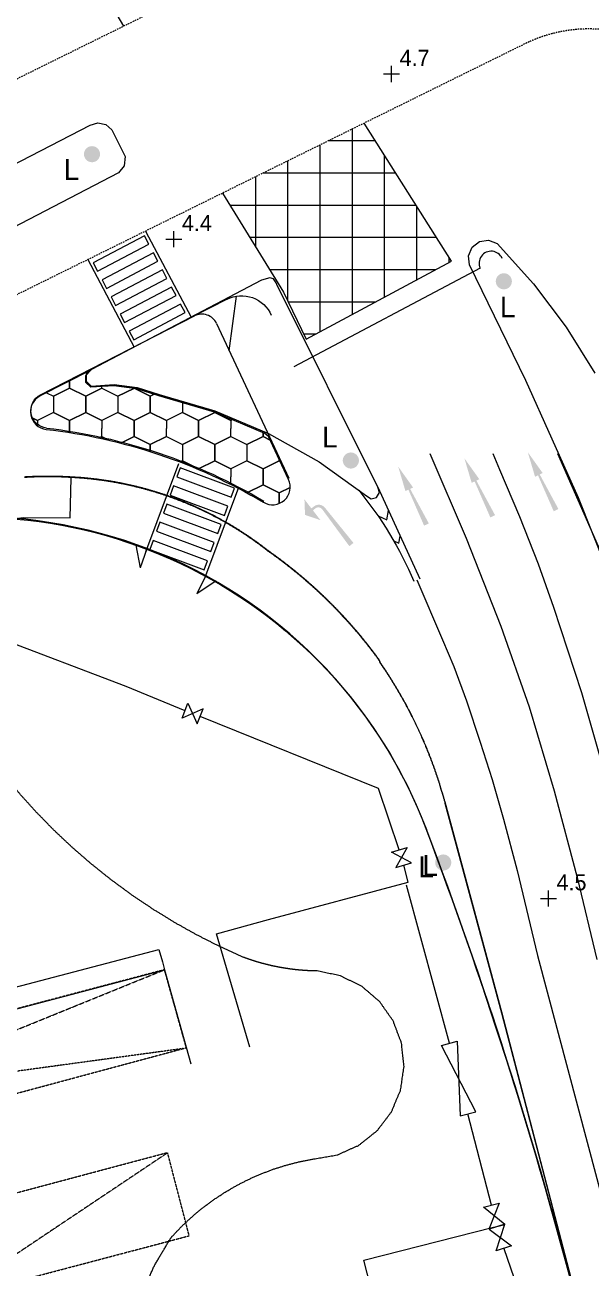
# Model space of a CAD drawing. Header units: millimetres. Extents: x 833924389 to 835767163, y 817400000 to 818811854.
# Drawn here: x 835279067 to 835314195, y 818357724 to 818434859 of the extents above; entities that cross this region are included whole.
import ezdxf
from ezdxf.enums import TextEntityAlignment as Align

# ---------------------------------------------------------------- set-up
doc = ezdxf.new("R2010")
doc.units = ezdxf.units.MM
doc.header["$LTSCALE"] = 10
doc.header["$MEASUREMENT"] = 0
doc.linetypes.add('11nw24d$1$DGN Style 3', pattern=[2.349844, 1.67846, -0.671384])
doc.linetypes.add('DGN Style 2', pattern=[15.39188, 9.235128, -6.156752])
doc.layers.add('01_Base_Plan', color=5, linetype='Continuous', lineweight=5)
doc.styles.add('11nw24d$0$Style-WORKING', font='WORKING.shx')
doc.styles.add('11nw24d$1$Style-ENGINEERING', font='ENGINEERING.shx')
doc.styles.add('Style-WORKING', font='WORKING.shx', dxfattribs={"width": 0.8})

# ---------------------------------------------------------------- blocks, each defined once
blk = doc.blocks.new('11nw24d$0$SPOTHT')
at = {"layer": '01_Base_Plan', "linetype": 'Continuous', "lineweight": 13}
for p, q in [((-0.5, 0), (0.5, 0)), ((0, -0.5), (0, 0.5))]:
    blk.add_line(p, q, dxfattribs=at)
blk = doc.blocks.new('11nw24d$0$UTILP')
at = {"layer": '01_Base_Plan', "linetype": 'Continuous', "lineweight": 13}
h = blk.add_hatch(color=256, dxfattribs=at)
edge = h.paths.add_edge_path()
edge.add_arc((0, 0), 0.5, 0, 360)

msp = doc.modelspace()

# ---------------------------------------------------------------- hatches: boundary and pattern name
at = {"layer": '01_Base_Plan', "linetype": 'Continuous'}
h = msp.add_hatch(dxfattribs=at)
h.set_pattern_fill('HONEY', color=256, scale=1000, style=0)
h.set_pattern_definition([(270, (835288841, 818408814.4), (-4000, 3000), [1000, -2000]), (333.435, (835288840.9, 818407814.4), (-4000, 3000), [1118.03, -12298.37]), (26.565, (835289840.9, 818407314.4), (4000, 3000), [1118.03, -12298.37]), (90, (835290841, 818407814.4), (4000, 3000), [1000, -2000]), (153.435, (835290840.9, 818408814.4), (-8000, 3000), [1118.03, -12298.37]), (206.565, (835289840.9, 818409314.4), (4000, 3000), [1118.03, -12298.37]), (270, (835290841, 818408814.4), (-4000, 3000), [1000, -2000]), (333.435, (835290840.9, 818407814.4), (-4000, 3000), [1118.03, -12298.37]), (270, (835289841, 818407314.4), (-4000, 3000), [500, -2500]), (270, (835289841, 818409814.4), (-4000, 3000), [500, -2500]), (333.435, (835289840.9, 818409314.4), (-4000, 3000), [1118.03, -12298.37]), (26.565, (835290840.9, 818408814.4), (4000, 3000), [1118.03, -12298.37]), (206.565, (835291840.9, 818409314.4), (4000, 3000), [1118.03, -12298.37]), (90, (835289841, 818406814.4), (4000, 3000), [500, -2500]), (153.435, (835289840.9, 818407314.4), (-8000, 3000), [1118.03, -12298.37]), (206.565, (835288840.9, 818407814.4), (4000, 3000), [1118.03, -12298.37]), (333.435, (835287840.9, 818409314.4), (-4000, 3000), [1118.03, -12298.4]), (26.565, (835288840.9, 818408814.4), (4000, 3000), [1118.03, -12298.37]), (90, (835289841, 818409314.4), (4000, 3000), [500, -2500]), (153.435, (835291840.9, 818407314.4), (-8000, 3000), [1118.03, -12298.37]), (206.565, (835290840.9, 818407814.4), (4000, 3000), [1118.03, -12298.37]), (270, (835291841, 818407314.4), (-4000, 3000), [500, -2500]), (90, (835291841, 818409314.4), (4000, 3000), [500, -2500])])
edge = h.paths.add_edge_path()
edge.add_arc((835280517, 818410857), 1100, 117.10387, 263.46484)
edge.add_line((835280391, 818409764), (835280391, 818409764))
edge.add_arc((835276510, 818375885), 34101, 59.40123, 83.46484, ccw=False)
edge.add_line((835293869, 818405237), (835293869, 818405237))
edge.add_arc((835294428, 818406184), 1100, 239.40123, 385.07959)
edge.add_line((835295425, 818406650), (835294178, 818409315))
edge.add_line((835294178, 818409315), (835293963, 818409504))
edge.add_line((835293963, 818409504), (835290830, 818410826))
edge.add_line((835290830, 818410826), (835287373, 818411853))
edge.add_line((835287373, 818411853), (835286010, 818412284))
edge.add_line((835286010, 818412284), (835284590, 818412459))
edge.add_line((835284590, 818412459), (835283163, 818412373))
edge.add_line((835283163, 818412373), (835282845, 818412675))
edge.add_line((835282845, 818412675), (835282853, 818413114))
edge.add_line((835282853, 818413114), (835283153, 818413442))
edge.add_line((835283153, 818413442), (835280015, 818411836))
at = {"layer": '01_Base_Plan'}
for points in [[(835299520, 818408274), (835299060, 818408274), (835299060, 818408274, 4.105745), (835299520, 818408274)], [(835311189, 818407054), (835311007, 818406966), (835312166, 818404823), (835311874, 818404681), (835310898, 818406913), (835310717, 818406824), (835310266, 818408347)], [(835303149, 818406160), (835302967, 818406072), (835304126, 818403930), (835303834, 818403787), (835302859, 818406019), (835302677, 818405930), (835302226, 818407453)], [(835307257, 818406673), (835307075, 818406584), (835308234, 818404442), (835307942, 818404299), (835306967, 818406531), (835306785, 818406442), (835306334, 818407965)], [(835296447, 818404457), (835296410, 818405419), (835296842, 818404859), (835297004, 818404985), (835297004, 818404985, -0.407777), (835297678, 818404906), (835297678, 818404906), (835299453, 818402715), (835299195, 818402516), (835297513, 818404805), (835297512, 818404805, 0.420769), (835297100, 818404863), (835297100, 818404863), (835296936, 818404736), (835297406, 818404128)]]:
    msp.add_hatch(color=256, dxfattribs=at).paths.add_polyline_path(points)
h = msp.add_hatch(color=256, dxfattribs=at)
edge = h.paths.add_edge_path()
edge.add_arc((835305020, 818382889), 500, 0, 360)

# ---------------------------------------------------------------- linework, layer by layer
at = {"layer": '01_Base_Plan', "linetype": 'DGN Style 2'}
for p, q in [((835329567, 818456688), (835174001, 818379862)), ((835310068, 818433675), (835194558, 818376630))]:
    msp.add_line(p, q, dxfattribs=at)
at = {"layer": '01_Base_Plan'}
for p, q in [((835299385, 818416901), (835299385, 818428399)), ((835297385, 818415828), (835297385, 818427411)), ((835297929, 818427680), (835300810, 818427680)), ((835301385, 818417974), (835301385, 818426771)), ((835295385, 818417721), (835295385, 818426424)), ((835293385, 818421089), (835293385, 818425436)), ((835293879, 818425680), (835302075, 818425680)), ((835291385, 818424336), (835291385, 818424448)), ((835291789, 818423680), (835303340, 818423680)), ((835303385, 818419047), (835303385, 818423609)), ((835293021, 818421680), (835304606, 818421680)), ((835307309, 818419760), (835295746, 818413651)), ((835305385, 818420120), (835305385, 818420448)), ((835294253, 818419680), (835304565, 818419680)), ((835291607, 818417832), (835289391, 818416698)), ((835295405, 818417680), (835300838, 818417680)), ((835296367, 818415680), (835297110, 818415680)), ((835312117, 818408275), (835315000, 818401675)), ((835285951, 818402579), (835286230, 818401163)), ((835286634, 818402346), (835286230, 818401163)), ((835290284, 818400686), (835289730, 818399565)), ((835290931, 818400366), (835289730, 818399565))]:
    msp.add_line(p, q, dxfattribs=at)
at = {"layer": '01_Base_Plan', "linetype": 'Continuous'}
for p, q in [((835280042, 818411913), (835289594, 818416802)), ((835280042, 818411913), (835289594, 818416802)), ((835290955, 818416336), (835295452, 818406727)), ((835302837, 818381667), (835302566, 818382728)), ((835294174, 818379352), (835302837, 818381667)), ((835305401, 818371673), (835302752, 818381481)), ((835308012, 818361627), (835306550, 818367304))]:
    msp.add_line(p, q, dxfattribs=at)
at = {"layer": '01_Base_Plan', "linetype": '11nw24d$1$DGN Style 3'}
for p, q in [((835287729, 818376237), (835250000, 818366260)), ((835289082, 818371399), (835287729, 818376237)), ((835250000, 818360888), (835289082, 818371399)), ((835287924, 818364882), (835253756, 818355771))]:
    msp.add_line(p, q, dxfattribs=at)
at = {"layer": '01_Base_Plan', "flags": 128}
for points in [[(835281390, 818441277), (835285188, 818434771)], [(835305540, 818420203), (835300124, 818428764)], [(835291332, 818424422), (835295120, 818418272), (835296519, 818415363)], [(835286558, 818422065), (835289380, 818416720)], [(835315114, 818401260), (835313414, 818405516), (835310143, 818412795), (835306650, 818419970), (835306585, 818420539), (835306807, 818421066), (835307260, 818421415), (835307827, 818421497), (835308360, 818421290), (835310611, 818418785), (835312639, 818416096), (835314431, 818413244)], [(835282970, 818420293), (835285839, 818414861)], [(835296519, 818415363), (835305540, 818420203)], [(835293740, 818419010), (835283210, 818413480), (835282880, 818413191), (835282872, 818412752), (835283190, 818412450), (835284617, 818412536), (835286037, 818412361), (835287400, 818411930), (835290857, 818410903), (835294180, 818409500), (835297327, 818407738), (835300260, 818405640), (835300552, 818405459), (835300886, 818405542), (835301060, 818405838), (835300970, 818406170), (835294690, 818418750), (835294656, 818418848), (835294481, 818419094), (835294270, 818419164), (835293740, 818419010)], [(835291749, 818414639), (835292199, 818418026)], [(835304181, 818408275), (835306444, 818403003), (835308600, 818397544), (835310346, 818392543), (835311899, 818387344), (835313336, 818381965), (835314539, 818376868)], [(835308091, 818408275), (835308521, 818407281), (835309742, 818404348), (835310903, 818401414), (835311852, 818398738), (835313601, 818393429), (835315090, 818388227), (835316569, 818382778), (835317698, 818378338)], [(835286565, 818402161), (835288614, 818407642)], [(835313061, 818356702), (835308665, 818373540), (835305150, 818386559), (835305131, 818386631), (835305118, 818386677), (835305106, 818386724), (835305093, 818386770), (835305080, 818386817), (835305067, 818386863), (835305054, 818386909), (835305040, 818386956), (835305027, 818387002), (835305014, 818387049), (835305000, 818387095), (835304987, 818387141), (835304973, 818387188), (835304959, 818387234), (835304894, 818387429), (835304833, 818387649), (835304818, 818387695), (835304804, 818387741), (835304789, 818387787), (835304775, 818387833), (835304760, 818387879), (835304745, 818387925), (835304730, 818387971), (835304715, 818388017), (835304700, 818388062), (835304685, 818388108), (835304669, 818388154), (835304654, 818388200), (835304639, 818388245), (835304623, 818388291), (835304608, 818388337), (835304592, 818388382), (835304576, 818388428), (835304560, 818388474), (835304545, 818388519), (835304529, 818388565), (835304513, 818388610), (835304496, 818388656), (835304480, 818388701), (835304464, 818388747), (835304448, 818388792), (835304431, 818388837), (835304415, 818388883), (835304398, 818388928), (835304382, 818388973), (835304365, 818389019), (835304348, 818389064), (835304331, 818389109), (835304314, 818389154), (835304297, 818389199), (835304280, 818389244), (835304263, 818389289), (835304245, 818389334), (835304228, 818389379), (835304211, 818389424), (835304193, 818389469), (835304176, 818389514), (835304158, 818389559), (835304140, 818389604), (835304122, 818389649), (835304104, 818389694), (835304086, 818389739), (835304068, 818389783), (835304050, 818389828), (835304042, 818389851), (835304024, 818389896), (835304006, 818389940), (835303987, 818389985), (835303969, 818390029), (835303951, 818390074), (835303932, 818390119), (835303913, 818390163), (835303895, 818390208), (835303876, 818390252), (835303857, 818390296), (835303838, 818390341), (835303819, 818390385), (835303800, 818390429), (835303781, 818390474), (835303761, 818390518), (835303742, 818390562), (835303723, 818390606), (835303703, 818390650), (835303683, 818390694), (835303664, 818390738), (835303644, 818390783), (835303624, 818390827), (835303604, 818390870), (835303584, 818390914), (835303564, 818390958), (835303544, 818391002), (835303524, 818391046), (835303504, 818391090), (835303484, 818391134), (835303463, 818391177), (835303443, 818391221), (835303422, 818391265), (835303402, 818391308), (835303381, 818391352), (835303360, 818391395), (835303339, 818391439), (835303318, 818391482), (835303297, 818391526), (835303276, 818391569), (835303255, 818391612), (835303234, 818391656), (835303213, 818391699), (835303191, 818391742), (835303170, 818391786), (835303148, 818391829), (835303127, 818391872), (835303105, 818391915), (835303083, 818391958), (835303061, 818392001), (835303040, 818392044), (835303018, 818392087), (835302996, 818392130), (835302974, 818392173), (835302951, 818392216), (835302929, 818392259), (835302907, 818392301), (835302884, 818392344), (835302862, 818392387), (835302839, 818392429), (835302817, 818392472), (835302794, 818392515), (835302771, 818392557), (835302748, 818392600), (835302725, 818392642), (835302703, 818392684), (835302679, 818392727), (835302656, 818392769), (835302633, 818392811), (835302610, 818392854), (835302586, 818392896), (835302563, 818392938), (835302540, 818392980), (835302516, 818393022), (835302492, 818393064), (835302469, 818393106), (835302445, 818393148), (835302421, 818393190), (835302397, 818393232), (835302373, 818393274), (835302349, 818393316), (835302325, 818393358), (835302301, 818393399), (835302276, 818393441), (835302252, 818393483), (835302228, 818393524), (835302203, 818393566), (835302179, 818393607), (835302154, 818393649), (835302129, 818393690), (835302104, 818393732), (835302080, 818393773), (835302055, 818393814), (835302030, 818393856), (835302005, 818393897), (835301979, 818393938), (835301954, 818393979), (835301929, 818394020), (835301904, 818394061), (835301878, 818394102), (835301853, 818394143), (835301827, 818394184), (835301802, 818394225), (835301776, 818394266), (835301750, 818394307), (835301724, 818394348), (835301698, 818394388), (835301672, 818394429), (835301646, 818394469), (835301620, 818394510), (835301594, 818394551), (835301568, 818394591), (835301541, 818394631), (835301515, 818394672), (835301489, 818394712), (835301462, 818394752), (835301435, 818394793), (835301409, 818394833), (835301382, 818394873), (835301355, 818394913), (835301328, 818394953), (835301301, 818394993), (835301274, 818395033), (835301247, 818395073), (835301220, 818395113), (835301193, 818395153), (835301166, 818395193), (835301138, 818395232), (835301111, 818395272), (835301063, 818395414), (835301034, 818395453), (835301006, 818395492), (835300977, 818395531), (835300949, 818395570), (835300920, 818395609), (835300892, 818395647), (835300863, 818395686), (835300834, 818395725), (835300805, 818395763), (835300776, 818395802), (835300747, 818395841), (835300718, 818395879), (835300689, 818395917), (835300659, 818395956), (835300630, 818395994), (835300601, 818396032), (835300571, 818396071), (835300542, 818396109), (835300512, 818396147), (835300483, 818396185), (835300453, 818396223), (835300423, 818396261), (835300394, 818396299), (835300364, 818396337), (835300334, 818396375), (835300304, 818396413), (835300274, 818396450), (835300244, 818396488), (835300214, 818396526), (835300183, 818396563), (835300153, 818396601), (835300123, 818396638), (835300092, 818396676), (835300062, 818396713), (835300031, 818396751), (835300001, 818396788), (835299970, 818396825), (835299939, 818396862), (835299909, 818396900), (835299878, 818396937), (835299847, 818396974), (835299816, 818397011), (835299785, 818397048), (835299754, 818397085), (835299723, 818397122), (835299692, 818397158), (835299660, 818397195), (835299629, 818397232), (835299598, 818397268), (835299566, 818397305), (835299535, 818397342), (835299503, 818397378), (835299472, 818397415), (835299440, 818397451), (835299408, 818397487), (835299376, 818397524), (835299344, 818397560), (835299313, 818397596), (835299281, 818397632), (835299249, 818397668), (835299216, 818397704), (835299184, 818397740), (835299152, 818397776), (835299120, 818397812), (835299088, 818397848), (835299055, 818397884), (835299023, 818397919), (835298990, 818397955), (835298958, 818397991), (835298925, 818398026), (835298774, 818398170), (835298764, 818398201), (835298731, 818398236), (835298698, 818398271), (835298665, 818398307), (835298632, 818398342), (835298599, 818398377), (835298565, 818398412), (835298532, 818398447), (835298499, 818398481), (835298465, 818398516), (835298432, 818398551), (835298398, 818398586), (835298365, 818398620), (835298331, 818398655), (835298297, 818398689), (835298264, 818398724), (835298230, 818398758), (835298196, 818398793), (835298162, 818398827), (835298128, 818398861), (835298094, 818398895), (835298060, 818398929), (835298026, 818398963), (835297992, 818398997), (835297957, 818399031), (835297923, 818399065), (835297889, 818399099), (835297854, 818399133), (835297820, 818399167), (835297785, 818399200), (835297751, 818399234), (835297716, 818399268), (835297681, 818399301), (835297646, 818399335), (835297612, 818399368), (835297577, 818399401), (835297542, 818399435), (835297507, 818399468), (835297472, 818399501), (835297437, 818399534), (835297402, 818399567), (835297366, 818399600), (835297331, 818399633), (835297296, 818399666), (835297260, 818399699), (835297225, 818399732), (835297190, 818399764), (835297154, 818399797), (835297119, 818399830), (835297083, 818399862), (835297047, 818399895), (835297011, 818399927), (835296976, 818399959), (835296940, 818399992), (835296904, 818400024), (835296868, 818400056), (835296832, 818400088), (835296796, 818400120), (835296760, 818400152), (835296724, 818400184), (835296688, 818400216), (835296651, 818400248), (835296615, 818400280), (835296579, 818400311), (835296542, 818400343), (835296506, 818400375), (835296469, 818400406), (835296433, 818400438), (835296396, 818400469), (835296359, 818400500), (835296323, 818400532), (835296286, 818400563), (835296249, 818400594), (835296212, 818400625), (835296175, 818400656), (835296138, 818400687), (835296101, 818400718), (835296064, 818400749), (835296027, 818400780), (835295990, 818400811), (835295953, 818400841), (835295915, 818400872), (835295878, 818400903), (835295841, 818400933), (835295803, 818400963), (835295766, 818400994), (835295728, 818401024), (835295691, 818401054), (835295653, 818401085), (835295615, 818401115), (835295578, 818401145), (835295540, 818401175), (835295502, 818401205), (835295464, 818401235), (835295426, 818401264), (835295388, 818401294), (835295350, 818401324), (835295312, 818401354), (835295274, 818401383), (835295236, 818401413), (835295198, 818401442), (835295159, 818401472), (835295121, 818401501), (835295083, 818401530), (835295044, 818401559), (835295006, 818401588), (835294967, 818401618), (835294929, 818401647), (835294890, 818401676), (835294852, 818401704), (835294813, 818401733), (835294774, 818401762), (835294735, 818401791), (835294697, 818401819), (835294658, 818401848), (835294619, 818401876), (835294580, 818401905), (835294541, 818401933), (835294502, 818401962), (835294463, 818401990), (835294423, 818402018), (835294384, 818402046), (835294345, 818402074), (835294306, 818402102), (835294266, 818402130), (835294227, 818402158), (835294188, 818402186), (835294148, 818402213), (835294099, 818402252), (835294060, 818402282), (835294022, 818402311), (835293984, 818402341), (835293946, 818402370), (835293908, 818402400), (835293869, 818402429), (835293831, 818402458), (835293792, 818402487), (835293754, 818402516), (835293715, 818402545), (835293676, 818402574), (835293637, 818402602), (835293599, 818402631), (835293560, 818402659), (835293521, 818402688), (835293482, 818402716), (835293443, 818402745), (835293403, 818402773), (835293364, 818402801), (835293325, 818402829), (835293286, 818402857), (835293246, 818402884), (835293207, 818402912), (835293167, 818402940), (835293127, 818402967), (835293088, 818402995), (835293048, 818403022), (835293008, 818403050), (835292968, 818403077), (835292929, 818403104), (835292889, 818403131), (835292849, 818403158), (835292808, 818403185), (835292768, 818403211), (835292728, 818403238), (835292688, 818403265), (835292647, 818403291), (835292607, 818403317), (835292567, 818403344), (835292526, 818403370), (835292486, 818403396), (835292445, 818403422), (835292404, 818403448), (835292364, 818403474), (835292323, 818403500), (835292282, 818403525), (835292241, 818403551), (835292200, 818403576), (835292159, 818403602), (835292118, 818403627), (835292077, 818403652), (835292036, 818403677), (835291994, 818403702), (835291953, 818403727), (835291912, 818403752), (835291870, 818403777), (835291829, 818403801), (835291787, 818403826), (835291746, 818403850), (835291704, 818403875), (835291662, 818403899), (835291620, 818403923), (835291579, 818403947), (835291537, 818403971), (835291495, 818403995), (835291453, 818404019), (835291411, 818404043), (835291369, 818404066), (835291327, 818404090), (835291285, 818404113), (835291242, 818404137), (835291200, 818404160), (835291158, 818404183), (835291115, 818404206), (835291073, 818404229), (835291030, 818404252), (835290988, 818404274), (835290945, 818404297), (835290903, 818404320), (835290860, 818404342), (835290817, 818404365), (835290774, 818404387), (835290731, 818404409), (835290689, 818404431), (835290646, 818404453), (835290603, 818404475), (835290560, 818404497), (835290517, 818404518), (835290473, 818404540), (835290430, 818404562), (835290387, 818404583), (835290344, 818404604), (835290300, 818404626), (835290257, 818404647), (835290214, 818404668), (835290170, 818404689), (835290127, 818404709), (835290083, 818404730), (835290039, 818404751), (835289996, 818404771), (835289952, 818404792), (835289908, 818404812), (835289864, 818404832), (835289821, 818404852), (835289777, 818404872), (835289733, 818404892), (835289689, 818404912), (835289645, 818404932), (835289601, 818404952), (835289557, 818404971), (835289512, 818404991), (835289468, 818405010), (835289424, 818405029), (835289380, 818405048), (835289335, 818405067), (835289291, 818405086), (835289247, 818405105), (835289202, 818405124), (835289158, 818405143), (835289113, 818405161), (835289069, 818405180), (835289024, 818405198), (835288979, 818405216), (835288935, 818405234), (835288890, 818405252), (835288845, 818405270), (835288800, 818405288), (835288755, 818405306), (835288711, 818405324), (835288666, 818405341), (835288621, 818405359), (835288576, 818405376), (835288531, 818405393), (835288485, 818405410), (835288440, 818405427), (835288395, 818405444), (835288350, 818405461), (835288305, 818405478), (835288259, 818405495), (835288214, 818405511), (835288169, 818405528), (835288123, 818405544), (835288078, 818405560), (835288032, 818405576), (835287987, 818405592), (835287941, 818405608), (835287896, 818405624), (835287850, 818405640), (835287805, 818405655), (835287759, 818405671), (835287713, 818405686), (835287667, 818405702), (835287622, 818405717), (835287576, 818405732), (835287530, 818405747), (835287484, 818405762), (835287438, 818405777), (835287392, 818405791), (835287346, 818405806), (835287300, 818405820), (835287254, 818405835), (835287208, 818405849), (835287162, 818405863), (835287116, 818405877), (835287070, 818405891), (835287023, 818405905), (835286977, 818405919), (835286931, 818405932), (835286885, 818405946), (835286838, 818405959), (835286792, 818405973), (835286745, 818405986), (835286699, 818405999), (835286653, 818406012), (835286606, 818406025), (835286560, 818406038), (835286513, 818406051), (835286466, 818406063), (835286420, 818406076), (835286373, 818406088), (835286327, 818406101), (835286280, 818406113), (835286233, 818406125), (835286186, 818406137), (835286140, 818406149), (835286093, 818406160), (835286046, 818406172), (835285999, 818406184), (835285952, 818406195), (835285906, 818406207), (835285859, 818406218), (835285812, 818406229), (835285765, 818406240), (835285718, 818406251), (835285671, 818406262), (835285624, 818406272), (835285577, 818406283), (835285530, 818406294), (835285482, 818406304), (835285435, 818406314), (835285388, 818406325), (835285341, 818406335), (835285294, 818406345), (835285247, 818406354), (835285199, 818406364), (835285152, 818406374), (835285105, 818406383), (835285057, 818406393), (835285010, 818406402), (835284963, 818406412), (835284915, 818406421), (835284868, 818406430), (835284821, 818406439), (835284773, 818406447), (835284726, 818406456), (835284678, 818406465), (835284631, 818406473), (835284583, 818406482), (835284536, 818406490), (835284488, 818406498), (835284441, 818406506), (835284393, 818406514), (835284345, 818406522), (835284298, 818406530), (835284250, 818406537), (835284202, 818406545), (835284155, 818406552), (835284107, 818406560), (835284059, 818406567), (835284012, 818406574), (835283964, 818406581), (835283916, 818406588), (835283868, 818406595), (835283821, 818406601), (835283773, 818406608), (835283725, 818406614), (835283677, 818406621), (835283629, 818406627), (835283582, 818406633), (835283534, 818406639), (835283486, 818406645), (835283438, 818406651), (835283390, 818406657), (835283342, 818406662), (835283294, 818406668), (835283246, 818406673), (835283198, 818406678), (835283150, 818406684), (835283102, 818406689), (835283054, 818406694), (835283006, 818406699), (835282958, 818406703), (835282910, 818406708), (835282862, 818406712), (835282814, 818406717), (835282766, 818406721), (835282718, 818406725), (835282670, 818406729), (835282622, 818406733), (835282574, 818406737), (835282526, 818406741), (835282478, 818406745), (835282430, 818406748), (835282381, 818406752), (835282333, 818406755), (835282285, 818406758), (835282237, 818406762), (835282189, 818406765), (835282141, 818406767), (835282093, 818406770), (835282044, 818406773), (835281996, 818406776), (835281948, 818406778), (835281900, 818406780), (835281852, 818406783), (835281797, 818406786), (835281749, 818406788), (835281701, 818406791), (835281653, 818406793), (835281604, 818406796), (835281556, 818406798), (835281508, 818406800), (835281460, 818406802), (835281412, 818406804), (835281363, 818406806), (835281315, 818406808), (835281267, 818406810), (835281219, 818406811), (835281171, 818406813), (835281122, 818406814), (835281074, 818406815), (835281026, 818406816), (835280978, 818406817), (835280929, 818406818), (835280881, 818406819), (835280833, 818406820), (835280785, 818406821), (835280736, 818406821), (835280688, 818406822), (835280640, 818406822), (835280592, 818406822), (835280543, 818406822), (835280495, 818406822), (835280447, 818406822), (835280399, 818406822), (835280350, 818406822), (835280302, 818406822), (835280254, 818406821), (835280206, 818406821), (835280158, 818406820), (835280109, 818406819), (835280061, 818406818), (835280013, 818406817), (835279965, 818406816), (835279916, 818406815), (835279868, 818406814), (835279820, 818406813), (835279772, 818406811), (835279723, 818406810), (835279675, 818406808), (835279627, 818406806), (835279579, 818406804), (835279531, 818406802), (835279482, 818406800), (835279434, 818406798), (835279386, 818406796), (835279338, 818406793), (835279290, 818406791), (835279241, 818406788), (835279193, 818406786), (835279145, 818406783), (835279097, 818406780), (835279049, 818406777)], [(835290284, 818400686), (835292339, 818406181)], [(835300970, 818406170), (835303564, 818400496)], [(835300977, 818404389), (835301532, 818404151), (835301631, 818404723)], [(835301948, 818402848), (835302270, 818402702), (835302355, 818403140)], [(835303380, 818400418), (835304984, 818396714), (835305671, 818395040), (835306463, 818392913), (835307318, 818390346), (835308049, 818388032), (835308751, 818385587), (835309605, 818382387), (835310859, 818377117)], [(835310859, 818377117), (835327639, 818314084), (835339078, 818266784), (835344417, 818244691)]]:
    msp.add_lwpolyline(points, dxfattribs=at)
at = {"layer": '01_Base_Plan', "linetype": 'Continuous', "flags": 128}
for points in [[(835250000, 818410913), (835263284, 818418065), (835263502, 818418504), (835283115, 818428641), (835283598, 818428784), (835284089, 818428673), (835284463, 818428336), (835285291, 818426693), (835285236, 818426121), (835284871, 818425679), (835265150, 818415422), (835264720, 818415560), (835250000, 818408026)], [(835315114, 818401260), (835313414, 818405516), (835310143, 818412795), (835306650, 818419970), (835306585, 818420539), (835306807, 818421066), (835307260, 818421415), (835307827, 818421497), (835308360, 818421290), (835310611, 818418784), (835312639, 818416096), (835314431, 818413244)], [(835293740, 818419010), (835283210, 818413480), (835282880, 818413191), (835282872, 818412752), (835283190, 818412450), (835284617, 818412536), (835286037, 818412361), (835287400, 818411930), (835290857, 818410903), (835294180, 818409500), (835297327, 818407739), (835300260, 818405640), (835300552, 818405459), (835300886, 818405542), (835301060, 818405838), (835300970, 818406170), (835294690, 818418750), (835294656, 818418848), (835294481, 818419094), (835294270, 818419164), (835293740, 818419010)], [(835260346, 818396877), (835268338, 818401059), (835271000, 818402268), (835273576, 818403232), (835276242, 818403909), (835278965, 818404292), (835281875, 818404275), (835281943, 818406742)], [(835279037, 818406823), (835279085, 818406826), (835279133, 818406829), (835279181, 818406832), (835279230, 818406834), (835279278, 818406837), (835279326, 818406839), (835279374, 818406842), (835279422, 818406844), (835279470, 818406846), (835279519, 818406848), (835279567, 818406850), (835279615, 818406852), (835279663, 818406854), (835279712, 818406856), (835279760, 818406857), (835279808, 818406859), (835279856, 818406860), (835279904, 818406861), (835279953, 818406862), (835280001, 818406863), (835280049, 818406864), (835280097, 818406865), (835280146, 818406866), (835280194, 818406867), (835280242, 818406867), (835280290, 818406868), (835280339, 818406868), (835280387, 818406868), (835280435, 818406868), (835280483, 818406869), (835280532, 818406868), (835280580, 818406868), (835280628, 818406868), (835280676, 818406868), (835280725, 818406867), (835280773, 818406867), (835280821, 818406866), (835280869, 818406865), (835280917, 818406864), (835280966, 818406864), (835281014, 818406862), (835281062, 818406861), (835281110, 818406860), (835281159, 818406859), (835281207, 818406857), (835281255, 818406856), (835281303, 818406854), (835281351, 818406852), (835281400, 818406850), (835281448, 818406848), (835281496, 818406846), (835281544, 818406844), (835281592, 818406842), (835281641, 818406840)], [(835281641, 818406840), (835281689, 818406837), (835281737, 818406835), (835281785, 818406832), (835281840, 818406829), (835281888, 818406826), (835281936, 818406824), (835281984, 818406822), (835282032, 818406819), (835282081, 818406816), (835282129, 818406813), (835282177, 818406811), (835282225, 818406807), (835282273, 818406804), (835282321, 818406801), (835282369, 818406798), (835282418, 818406794), (835282466, 818406791), (835282514, 818406787), (835282562, 818406783), (835282610, 818406780), (835282658, 818406776), (835282706, 818406771), (835282754, 818406767), (835282802, 818406763), (835282850, 818406758), (835282898, 818406754), (835282946, 818406749), (835282994, 818406745), (835283042, 818406740), (835283090, 818406735), (835283138, 818406730), (835283186, 818406724), (835283234, 818406719), (835283282, 818406714), (835283330, 818406708), (835283378, 818406703), (835283426, 818406697), (835283474, 818406691), (835283522, 818406685), (835283570, 818406679), (835283617, 818406673), (835283665, 818406667), (835283713, 818406660), (835283761, 818406654), (835283809, 818406647), (835283857, 818406641), (835283904, 818406634), (835283952, 818406627), (835284000, 818406620), (835284047, 818406613), (835284095, 818406606), (835284143, 818406598), (835284191, 818406591), (835284238, 818406583), (835284286, 818406576), (835284333, 818406568), (835284381, 818406560), (835284429, 818406552), (835284476, 818406544), (835284524, 818406536), (835284571, 818406528), (835284619, 818406519), (835284666, 818406511), (835284714, 818406502), (835284761, 818406493), (835284809, 818406485), (835284856, 818406476), (835284903, 818406467), (835284951, 818406458), (835284998, 818406448), (835285045, 818406439), (835285093, 818406430), (835285140, 818406420), (835285187, 818406410), (835285235, 818406401), (835285282, 818406391), (835285329, 818406381), (835285376, 818406371), (835285423, 818406360), (835285470, 818406350), (835285518, 818406340), (835285565, 818406329), (835285612, 818406318), (835285659, 818406308), (835285706, 818406297), (835285753, 818406286), (835285800, 818406275), (835285847, 818406264), (835285894, 818406252), (835285940, 818406241), (835285987, 818406230), (835286034, 818406218), (835286081, 818406206), (835286128, 818406195), (835286175, 818406183), (835286221, 818406171), (835286268, 818406159), (835286315, 818406147), (835286361, 818406134), (835286408, 818406122), (835286455, 818406109), (835286501, 818406097), (835286548, 818406084), (835286594, 818406071), (835286641, 818406058), (835286687, 818406045), (835286734, 818406032), (835286780, 818406019), (835286826, 818406006), (835286873, 818405992), (835286919, 818405978), (835286965, 818405965), (835287011, 818405951), (835287058, 818405937), (835287104, 818405923), (835287150, 818405909), (835287196, 818405895), (835287242, 818405881), (835287288, 818405866), (835287334, 818405852), (835287380, 818405837), (835287426, 818405823), (835287472, 818405808), (835287518, 818405793), (835287564, 818405778), (835287610, 818405763), (835287655, 818405748), (835287701, 818405732), (835287747, 818405717), (835287793, 818405701), (835287838, 818405686), (835287884, 818405670), (835287929, 818405654), (835287975, 818405638), (835288020, 818405622), (835288066, 818405606), (835288111, 818405590), (835288157, 818405574), (835288202, 818405557), (835288247, 818405541), (835288293, 818405524), (835288338, 818405507), (835288383, 818405490), (835288428, 818405473), (835288473, 818405456), (835288519, 818405439), (835288564, 818405422), (835288609, 818405405), (835288654, 818405387), (835288699, 818405370), (835288743, 818405352), (835288788, 818405334), (835288833, 818405316), (835288878, 818405298), (835288923, 818405280), (835288967, 818405262), (835289012, 818405244), (835289057, 818405226), (835289101, 818405207), (835289146, 818405189), (835289190, 818405170), (835289235, 818405151), (835289279, 818405132), (835289324, 818405113), (835289368, 818405094), (835289412, 818405075), (835289456, 818405056), (835289501, 818405037), (835289545, 818405017), (835289589, 818404998), (835289633, 818404978), (835289677, 818404958), (835289721, 818404938), (835289765, 818404919), (835289809, 818404898), (835289853, 818404878), (835289896, 818404858), (835289940, 818404838), (835289984, 818404817), (835290027, 818404797), (835290071, 818404776), (835290115, 818404755), (835290158, 818404735), (835290202, 818404714), (835290245, 818404693), (835290288, 818404671), (835290332, 818404650), (835290375, 818404629), (835290418, 818404608), (835290461, 818404586), (835290505, 818404565), (835290548, 818404543), (835290591, 818404521), (835290634, 818404499), (835290677, 818404477), (835290720, 818404455), (835290762, 818404433), (835290805, 818404411), (835290848, 818404388), (835290891, 818404366), (835290933, 818404343), (835290976, 818404320), (835291018, 818404298), (835291061, 818404275), (835291103, 818404252), (835291146, 818404229), (835291188, 818404206), (835291230, 818404182), (835291273, 818404159), (835291315, 818404136), (835291357, 818404112), (835291399, 818404089), (835291441, 818404065), (835291483, 818404041), (835291525, 818404017), (835291567, 818403993), (835291609, 818403969), (835291650, 818403945), (835291692, 818403921), (835291734, 818403896), (835291775, 818403872), (835291817, 818403847), (835291858, 818403823), (835291900, 818403798), (835291941, 818403773), (835291982, 818403748), (835292024, 818403723), (835292065, 818403698), (835292106, 818403673), (835292147, 818403648), (835292188, 818403622), (835292229, 818403597), (835292270, 818403571), (835292311, 818403546), (835292352, 818403520), (835292392, 818403494), (835292433, 818403468), (835292474, 818403442), (835292514, 818403416), (835292555, 818403390), (835292595, 818403364), (835292636, 818403337), (835292676, 818403311), (835292716, 818403284), (835292756, 818403257), (835292796, 818403231), (835292837, 818403204), (835292877, 818403177), (835292917, 818403150), (835292956, 818403123), (835292996, 818403096), (835293036, 818403068), (835293076, 818403041), (835293116, 818403013), (835293155, 818402986), (835293195, 818402958), (835293234, 818402931), (835293274, 818402903), (835293313, 818402875), (835293352, 818402847), (835293391, 818402819), (835293431, 818402791), (835293470, 818402762), (835293509, 818402734), (835293548, 818402705), (835293587, 818402677), (835293625, 818402648), (835293664, 818402620), (835293703, 818402591), (835293742, 818402562), (835293780, 818402533), (835293819, 818402504), (835293857, 818402475), (835293896, 818402446), (835293934, 818402416), (835293972, 818402387), (835294010, 818402358), (835294049, 818402328), (835294087, 818402298), (835294136, 818402260), (835294176, 818402232), (835294215, 818402204), (835294254, 818402176), (835294294, 818402148), (835294333, 818402120), (835294372, 818402092), (835294412, 818402064), (835294451, 818402036), (835294490, 818402008), (835294529, 818401979), (835294568, 818401951), (835294607, 818401922), (835294646, 818401894), (835294685, 818401865), (835294723, 818401837), (835294762, 818401808), (835294801, 818401779), (835294840, 818401750), (835294878, 818401722), (835294917, 818401693), (835294955, 818401664), (835294994, 818401635), (835295032, 818401605), (835295071, 818401576), (835295109, 818401547), (835295147, 818401518), (835295186, 818401488), (835295224, 818401459), (835295262, 818401429), (835295300, 818401400), (835295338, 818401370), (835295376, 818401340), (835295414, 818401311), (835295452, 818401281), (835295490, 818401251), (835295528, 818401221), (835295566, 818401191), (835295603, 818401161), (835295641, 818401131), (835295679, 818401100), (835295716, 818401070), (835295754, 818401040), (835295791, 818401009), (835295829, 818400979), (835295866, 818400949), (835295903, 818400918), (835295941, 818400887), (835295978, 818400857), (835296015, 818400826), (835296052, 818400795), (835296089, 818400764), (835296126, 818400733), (835296163, 818400702), (835296200, 818400671), (835296237, 818400640), (835296274, 818400609), (835296311, 818400578), (835296347, 818400546), (835296384, 818400515), (835296421, 818400484), (835296457, 818400452), (835296494, 818400421), (835296530, 818400389), (835296567, 818400357), (835296603, 818400326), (835296639, 818400294), (835296676, 818400262), (835296712, 818400230), (835296748, 818400198), (835296784, 818400166), (835296820, 818400134), (835296856, 818400102), (835296892, 818400070), (835296928, 818400038), (835296964, 818400005), (835297000, 818399973), (835297035, 818399941), (835297071, 818399908), (835297107, 818399876), (835297142, 818399843), (835297178, 818399810), (835297213, 818399778), (835297249, 818399745), (835297284, 818399712), (835297319, 818399679), (835297354, 818399646), (835297390, 818399613), (835297425, 818399580), (835297460, 818399547), (835297495, 818399514), (835297530, 818399481), (835297565, 818399447), (835297600, 818399414), (835297634, 818399381), (835297669, 818399347), (835297704, 818399314), (835297739, 818399280), (835297773, 818399246), (835297808, 818399213), (835297842, 818399179), (835297877, 818399145), (835297911, 818399111), (835297945, 818399078), (835297980, 818399044), (835298014, 818399010), (835298048, 818398975), (835298082, 818398941), (835298116, 818398907), (835298150, 818398873), (835298184, 818398839), (835298218, 818398804), (835298252, 818398770), (835298285, 818398735), (835298319, 818398701), (835298353, 818398666), (835298386, 818398632), (835298420, 818398597), (835298453, 818398562), (835298487, 818398527), (835298520, 818398493), (835298554, 818398458), (835298587, 818398423), (835298620, 818398388), (835298653, 818398353), (835298686, 818398317), (835298719, 818398282), (835298752, 818398247)], [(835313105, 818356534), (835308648, 818373607), (835305134, 818386626), (835305114, 818386698), (835305101, 818386744), (835305089, 818386791), (835305076, 818386837), (835305063, 818386884), (835305050, 818386930), (835305037, 818386976), (835305023, 818387023), (835305010, 818387069), (835304997, 818387116), (835304983, 818387162), (835304970, 818387208), (835304956, 818387255), (835304943, 818387301), (835304877, 818387496), (835304816, 818387716), (835304801, 818387762), (835304787, 818387808), (835304772, 818387854), (835304758, 818387900), (835304743, 818387946), (835304728, 818387992), (835304713, 818388038), (835304698, 818388084), (835304683, 818388129), (835304668, 818388175), (835304652, 818388221), (835304637, 818388267), (835304622, 818388313), (835304606, 818388358), (835304591, 818388404), (835304575, 818388450), (835304559, 818388495), (835304544, 818388541), (835304528, 818388586), (835304512, 818388632), (835304496, 818388677), (835304480, 818388723), (835304463, 818388768), (835304447, 818388814), (835304431, 818388859), (835304414, 818388904), (835304398, 818388950), (835304381, 818388995), (835304365, 818389040), (835304348, 818389086), (835304331, 818389131), (835304314, 818389176), (835304297, 818389221), (835304280, 818389266), (835304263, 818389311), (835304246, 818389356), (835304229, 818389401), (835304211, 818389447), (835304194, 818389491), (835304176, 818389536), (835304159, 818389581), (835304141, 818389626), (835304123, 818389671), (835304105, 818389716), (835304088, 818389761), (835304070, 818389806), (835304051, 818389850), (835304033, 818389895), (835304015, 818389940), (835303997, 818389984), (835303979, 818390029), (835303960, 818390074), (835303942, 818390118), (835303923, 818390163), (835303904, 818390207), (835303886, 818390251), (835303867, 818390296), (835303848, 818390340), (835303829, 818390385), (835303810, 818390429), (835303791, 818390473), (835303772, 818390518), (835303752, 818390562), (835303733, 818390606), (835303714, 818390650), (835303694, 818390694), (835303675, 818390738), (835303655, 818390783), (835303635, 818390827), (835303615, 818390871), (835303595, 818390915), (835303576, 818390958), (835303556, 818391002), (835303535, 818391046), (835303515, 818391090), (835303495, 818391134), (835303475, 818391178), (835303454, 818391221), (835303434, 818391265), (835303413, 818391309), (835303393, 818391352), (835303372, 818391396), (835303351, 818391439), (835303330, 818391483), (835303309, 818391526), (835303288, 818391570), (835303267, 818391613), (835303246, 818391657), (835303225, 818391700), (835303204, 818391743), (835303182, 818391786), (835303161, 818391830), (835303139, 818391873), (835303118, 818391916), (835303096, 818391959), (835303074, 818392002), (835303053, 818392045), (835303031, 818392088), (835303009, 818392131), (835302987, 818392174), (835302965, 818392217), (835302942, 818392260), (835302920, 818392303), (835302898, 818392345), (835302875, 818392388), (835302853, 818392431), (835302830, 818392473), (835302808, 818392516), (835302785, 818392559), (835302762, 818392601), (835302739, 818392644), (835302717, 818392686), (835302694, 818392728), (835302670, 818392771), (835302647, 818392813), (835302624, 818392856), (835302601, 818392898), (835302578, 818392940), (835302554, 818392982), (835302531, 818393024), (835302507, 818393066), (835302483, 818393108), (835302460, 818393151), (835302436, 818393192), (835302412, 818393234), (835302388, 818393276), (835302364, 818393318), (835302340, 818393360), (835302316, 818393402), (835302292, 818393443), (835302267, 818393485), (835302243, 818393527), (835302219, 818393568), (835302194, 818393610), (835302170, 818393652), (835302145, 818393693), (835302120, 818393734), (835302095, 818393776), (835302071, 818393817), (835302046, 818393858), (835302021, 818393900), (835301996, 818393941), (835301971, 818393982), (835301945, 818394023), (835301920, 818394064), (835301895, 818394105), (835301869, 818394146), (835301844, 818394187), (835301818, 818394228), (835301793, 818394269), (835301767, 818394310), (835301741, 818394351), (835301715, 818394392), (835301689, 818394432), (835301663, 818394473), (835301637, 818394513), (835301611, 818394554), (835301585, 818394595), (835301559, 818394635), (835301532, 818394676), (835301506, 818394716), (835301480, 818394756), (835301453, 818394796), (835301426, 818394837), (835301400, 818394877), (835301373, 818394917), (835301346, 818394957), (835301319, 818394997), (835301292, 818395037), (835301265, 818395077), (835301238, 818395117), (835301211, 818395157), (835301184, 818395197), (835301157, 818395237), (835301129, 818395276), (835301102, 818395316), (835301054, 818395458), (835301026, 818395497), (835300997, 818395536), (835300969, 818395575), (835300940, 818395614), (835300911, 818395653), (835300883, 818395691), (835300854, 818395730), (835300825, 818395769), (835300796, 818395807), (835300767, 818395846), (835300738, 818395885), (835300709, 818395923), (835300680, 818395961), (835300651, 818396000), (835300621, 818396038), (835300592, 818396077), (835300562, 818396115), (835300533, 818396153), (835300503, 818396191), (835300474, 818396229), (835300444, 818396267), (835300414, 818396305), (835300385, 818396343), (835300355, 818396381), (835300325, 818396419), (835300295, 818396457), (835300265, 818396495), (835300235, 818396532), (835300205, 818396570), (835300174, 818396607), (835300144, 818396645), (835300114, 818396682), (835300083, 818396720), (835300053, 818396757), (835300022, 818396795), (835299992, 818396832), (835299961, 818396869), (835299930, 818396907), (835299900, 818396944), (835299869, 818396981), (835299838, 818397018), (835299807, 818397055), (835299776, 818397092), (835299745, 818397129), (835299714, 818397166), (835299683, 818397202), (835299651, 818397239), (835299620, 818397276), (835299589, 818397313), (835299557, 818397349), (835299526, 818397386), (835299494, 818397422), (835299463, 818397459), (835299431, 818397495), (835299399, 818397531), (835299367, 818397568), (835299336, 818397604), (835299304, 818397640), (835299272, 818397676), (835299240, 818397712), (835299208, 818397748), (835299175, 818397784), (835299143, 818397820), (835299111, 818397856), (835299079, 818397892), (835299046, 818397928), (835299014, 818397963), (835298981, 818397999), (835298949, 818398034), (835298916, 818398070), (835298752, 818398247)], [(835289002, 818392308), (835285351, 818393819), (835277292, 818396868)], [(835302294, 818383678), (835301014, 818387476), (835289943, 818391951)], [(835293014, 818371438), (835290948, 818378458), (835294174, 818379352)], [(835250000, 818367637), (835260903, 818370538), (835287380, 818377487), (835287595, 818376718), (835287730, 818376237), (835289364, 818370389)], [(835250000, 818366260), (835287729, 818376237), (835287730, 818376237)], [(835294344, 818348783), (835293567, 818351740), (835301274, 818353666), (835301097, 818354345), (835300088, 818358213), (835308133, 818360263), (835308355, 818360298)], [(835308775, 818358948), (835309600, 818356547), (835302806, 818354787), (835301097, 818354345)]]:
    msp.add_lwpolyline(points, dxfattribs=at)
at = {"layer": '01_Base_Plan', "flags": 128}
for points in [[(835283299, 818420100), (835283578, 818419571), (835286763, 818421250), (835286484, 818421779)], [(835283859, 818419038), (835284138, 818418509), (835287323, 818420188), (835287044, 818420717)], [(835284419, 818417977), (835284698, 818417448), (835287883, 818419127), (835287604, 818419656)], [(835284979, 818416916), (835285258, 818416387), (835288443, 818418066), (835288164, 818418595)], [(835285540, 818415855), (835285819, 818415326), (835289004, 818417005), (835288725, 818417534)], [(835288707, 818407376), (835288497, 818406813), (835291870, 818405553), (835292080, 818406116)], [(835288287, 818406251), (835288077, 818405688), (835291450, 818404428), (835291660, 818404991)], [(835287867, 818405126), (835287657, 818404563), (835291030, 818403303), (835291240, 818403866)], [(835287447, 818404001), (835287237, 818403438), (835290610, 818402178), (835290820, 818402741)], [(835287027, 818402876), (835286817, 818402313), (835290190, 818401053), (835290400, 818401616)]]:
    msp.add_lwpolyline(points, close=True, dxfattribs=at)
at = {"layer": '01_Base_Plan', "linetype": 'Continuous', "flags": 128}
for points in [[(835280391, 818409764, -0.105385), (835293869, 818405237), (835293869, 818405237, 0.737792), (835295425, 818406650), (835294178, 818409315), (835293963, 818409504), (835290830, 818410826), (835287373, 818411853), (835286010, 818412284), (835284590, 818412459), (835283163, 818412373), (835282845, 818412675), (835282853, 818413114), (835283153, 818413442), (835280015, 818411836, 0.742401), (835280391, 818409764)], [(835280015, 818411836, 0.742401), (835280391, 818409764), (835280391, 818409764, -0.105385), (835293869, 818405237), (835293869, 818405237, 0.737792), (835295425, 818406650), (835294178, 818409315), (835293963, 818409504), (835290830, 818410826), (835287373, 818411853), (835286010, 818412284), (835284590, 818412459), (835283163, 818412373), (835282845, 818412675), (835282853, 818413114), (835283153, 818413442)]]:
    msp.add_lwpolyline(points, format="xyb", close=True, dxfattribs=at)
at = {"layer": '01_Base_Plan', "flags": 128}
msp.add_lwpolyline([(835266293, 818402724, -0.4039), (835303974, 818384932), (835303983, 818384909, -0.026397), (835313050, 818356520)], format="xyb", dxfattribs=at)
at = {"layer": '01_Base_Plan', "linetype": '11nw24d$1$DGN Style 3', "flags": 128}
for points in [[(835250000, 818360888), (835269035, 818368641), (835287729, 818376237), (835287730, 818376237)], [(835288887, 818371346), (835269035, 818368641), (835250000, 818366047)], [(835287924, 818364882), (835271039, 818353578), (835261250, 818347024)], [(835279657, 818357193), (835289260, 818359731), (835287924, 818364882)]]:
    msp.add_lwpolyline(points, dxfattribs=at)
at = {"layer": '01_Base_Plan', "linetype": 'DGN Style 2'}
msp.add_arc((835314053, 818425605), 9000, 29.10821, 116.28228, dxfattribs=at)
at = {"layer": '01_Base_Plan', "linetype": 'Continuous'}
for centre, radius, start, end in [((835307994, 818420065), 750, 24.00907, 204.00987), ((835290049, 818415912), 1000, 25.07959, 117.10387), ((835290049, 818415912), 1000, 25.07959, 117.10387), ((835275909, 818374354), 30000, 20.73742, 116.83404), ((835039811, 818284963), 282454, 14.68916, 20.73742)]:
    msp.add_arc(centre, radius, start, end, dxfattribs=at)
at = {"layer": '01_Base_Plan'}
for centre, radius, start, end in [((835307994, 818420065), 750, 24.00907, 204.00987), ((835275909, 818374354), 30000, 20.73742, 116.83404), ((835039802, 818284972), 282454, 14.68916, 20.73742)]:
    msp.add_arc(centre, radius, start, end, dxfattribs=at)
at = {"layer": '01_Base_Plan', "extrusion": (0, 0, -1)}
for centre, radius, start, end in [((-835292518, 818416052), 2000, 62.89613, 156.45581), ((-835281967, 818391339), 23058, 140.56332, 157.02423)]:
    msp.add_arc(centre, radius, start, end, dxfattribs=at)
at = {"layer": '01_Base_Plan', "linetype": 'Continuous', "extrusion": (0, 0, -1)}
for centre, radius, start, end in [((-835280543, 818410934), 1100, 276.53516, 62.89613), ((-835280543, 818410934), 1100, 276.53516, 62.89613), ((-835276537, 818375961), 34101, 96.53516, 120.59877)]:
    msp.add_arc(centre, radius, start, end, dxfattribs=at)
at = {"layer": '01_Base_Plan'}
msp.add_open_spline([(835263979, 818384533), (835264158, 818385363), (835264291, 818386202), (835264376, 818387047), (835264414, 818387896), (835264404, 818388745), (835264346, 818389593), (835264032, 818391159), (835264150, 818392751), (835264690, 818394254), (835265613, 818395558), (835266852, 818396565), (835268316, 818397204), (835269897, 818397427), (835271480, 818397218), (835272950, 818396592), (835274197, 818395594), (835275132, 818394299), (835275685, 818392801), (835275768, 818392416), (835275866, 818392035), (835275978, 818391657), (835276105, 818391284), (835276245, 818390917), (835276400, 818390554), (835276568, 818390198), (835276750, 818389849), (835276945, 818389507), (835277152, 818389172), (835277372, 818388845), (835277605, 818388527), (835277732, 818388373), (835278736, 818387166), (835279788, 818386001), (835280887, 818384880), (835282031, 818383804), (835283218, 818382776), (835284445, 818381797), (835285711, 818380869), (835287014, 818379993), (835288352, 818379170), (835289721, 818378403), (835291121, 818377692), (835292549, 818377039), (835292922, 818376903), (835293298, 818376779), (835293678, 818376665), (835294061, 818376563), (835294447, 818376472), (835294836, 818376393), (835295226, 818376325), (835295619, 818376268), (835296013, 818376223), (835296408, 818376190), (835296804, 818376169), (835297201, 818376159), (835298638, 818375862), (835299956, 818375216), (835301071, 818374263), (835301913, 818373061), (835302430, 818371687), (835302587, 818370229), (835302376, 818368776), (835301810, 818367423), (835300924, 818366253), (835299774, 818365341), (835298434, 818364744), (835296987, 818364500), (835296153, 818364338), (835295330, 818364129), (835294519, 818363874), (835293724, 818363574), (835292947, 818363231), (835292191, 818362844), (835291457, 818362416), (835290749, 818361947), (835290068, 818361440), (835289416, 818360895), (835288796, 818360315), (835288209, 818359700), (835288074, 818359525), (835287105, 818357885), (835286327, 818356146), (835285749, 818354331), (835285380, 818352462), (835285223, 818350564), (835285281, 818348660), (835285553, 818346775), (835286036, 818344932), (835286723, 818343155), (835287606, 818341467), (835288673, 818339889), (835289911, 818338441), (835291083, 818337299), (835292286, 818336190), (835293520, 818335115), (835294784, 818334075), (835296076, 818333071), (835297396, 818332104), (835298742, 818331174), (835300114, 818330282), (835301511, 818329429), (835302931, 818328615), (835304373, 818327841), (835305836, 818327108), (835306209, 818326973), (835306585, 818326848), (835306965, 818326735), (835307348, 818326632), (835307734, 818326542), (835308123, 818326462), (835308513, 818326394), (835308906, 818326338), (835309300, 818326293), (835309695, 818326260), (835310091, 818326238), (835310488, 818326228), (835311925, 818325931), (835313243, 818325286), (835314358, 818324332), (835315200, 818323131), (835315717, 818321757), (835315874, 818320298), (835315663, 818318846), (835315097, 818317492), (835314211, 818316322), (835313061, 818315410), (835311721, 818314813), (835310274, 818314570), (835309440, 818314407), (835308616, 818314198), (835307806, 818313944), (835307011, 818313644), (835306234, 818313300), (835305478, 818312914), (835304744, 818312486), (835304036, 818312017), (835303355, 818311509), (835302703, 818310965), (835302083, 818310384), (835301496, 818309770), (835301361, 818309594), (835300392, 818307954), (835299614, 818306216), (835299036, 818304401), (835298667, 818302532), (835298510, 818300633), (835298568, 818298729), (835298840, 818296844), (835299323, 818295001), (835300010, 818293225), (835300893, 818291537), (835301960, 818289959), (835303198, 818288511), (835304679, 818286987), (835306240, 818285544), (835307876, 818284187), (835309582, 818282919), (835311354, 818281745), (835313185, 818280666), (835315072, 818279687), (835317008, 818278810), (835318988, 818278038), (835321007, 818277373), (835323058, 818276817), (835325137, 818276371), (835325242, 818276364), (835326400, 818275958), (835327414, 818275265), (835328214, 818274334), (835328745, 818273227), (835328972, 818272020), (835328878, 818270796), (835328470, 818269638), (835327777, 818268625), (835326844, 818267826), (835325737, 818267296), (835324530, 818267071), (835323306, 818267166), (835322444, 818267103), (835321588, 818266982), (835320742, 818266804), (835319909, 818266570), (835319095, 818266281), (835318301, 818265938), (835317532, 818265543), (835316791, 818265097), (835316082, 818264603), (835315407, 818264062), (835314770, 818263478), (835314174, 818262852), (835313642, 818262152), (835313171, 818261410), (835312766, 818260630), (835312428, 818259818), (835312160, 818258981), (835311965, 818258123), (835311844, 818257253), (835311797, 818256375), (835311824, 818255496), (835311927, 818254623), (835312103, 818253762), (835312353, 818252918), (835312761, 818251756), (835312853, 818250528), (835312622, 818249318), (835312085, 818248210), (835311278, 818247279), (835310257, 818246590), (835309092, 818246191), (835307863, 818246108), (835306655, 818246347), (835305550, 818246893), (835304626, 818247707), (835303928, 818248783), (835303815, 818249218), (835303686, 818249649), (835303539, 818250074), (835303376, 818250493), (835303197, 818250905), (835303002, 818251310), (835302790, 818251707), (835302564, 818252096), (835302322, 818252475), (835302065, 818252844), (835301795, 818253203), (835301510, 818253551), (835300267, 818255018), (835298787, 818256624), (835297237, 818258163), (835295619, 818259631), (835293939, 818261026), (835292198, 818262345), (835290400, 818263586), (835288548, 818264745), (835286647, 818265821), (835284700, 818266811), (835282711, 818267714), (835280684, 818268528), (835278623, 818269251), (835277426, 818269844), (835276427, 818270731), (835275696, 818271849), (835275285, 818273119), (835275222, 818274454), (835275511, 818275757), (835276133, 818276940), (835277044, 818277917), (835278179, 818278620), (835279460, 818279001), (835280795, 818279031), (835282092, 818278710), (835282788, 818278610), (835283492, 818278582), (835284194, 818278626), (835284888, 818278742), (835285567, 818278929), (835286223, 818279184), (835286849, 818279505), (835287439, 818279889), (835287987, 818280331), (835288486, 818280827), (835288932, 818281372), (835289320, 818281960), (835289879, 818283330), (835290309, 818284746), (835290607, 818286196), (835290771, 818287667), (835290798, 818289147), (835290689, 818290623), (835290444, 818292082), (835290066, 818293513), (835289558, 818294903), (835288924, 818296241), (835288170, 818297514), (835287301, 818298712), (835286420, 818299905), (835285362, 818301218), (835284250, 818302487), (835283086, 818303708), (835281872, 818304880), (835280611, 818306001), (835279304, 818307068), (835277955, 818308081), (835276564, 818309036), (835275135, 818309933), (835273670, 818310769), (835272171, 818311544), (835270642, 818312257), (835270275, 818312400), (835269903, 818312528), (835269526, 818312643), (835269145, 818312743), (835268761, 818312829), (835268374, 818312900), (835267984, 818312956), (835267592, 818312997), (835267199, 818313024), (835266806, 818313035), (835266412, 818313032), (835266019, 818313014), (835264429, 818313163), (835262937, 818313733), (835261652, 818314682), (835260670, 818315941), (835260060, 818317417), (835259869, 818319003), (835260110, 818320582), (835260766, 818322038), (835261788, 818323265), (835263101, 818324174), (835264610, 818324696), (835266204, 818324795), (835267038, 818324958), (835267861, 818325167), (835268672, 818325421), (835269467, 818325721), (835270243, 818326065), (835271000, 818326451), (835271733, 818326879), (835272442, 818327348), (835273123, 818327856), (835273775, 818328400), (835274395, 818328981), (835274982, 818329595), (835275117, 818329771), (835275911, 818331244), (835276554, 818332791), (835277038, 818334393), (835277359, 818336037), (835277514, 818337704), (835277500, 818339378), (835277319, 818341043), (835276971, 818342680), (835276461, 818344275), (835275793, 818345811), (835274975, 818347271), (835274014, 818348643), (835273133, 818349835), (835272075, 818351149), (835270963, 818352418), (835269799, 818353639), (835268585, 818354811), (835267324, 818355932), (835266017, 818356999), (835264668, 818358011), (835263277, 818358966), (835261848, 818359863), (835260383, 818360700), (835258884, 818361475), (835257355, 818362187), (835256988, 818362330), (835256616, 818362459), (835256239, 818362573), (835255858, 818362674), (835255474, 818362759), (835255087, 818362830), (835254697, 818362887), (835254305, 818362928), (835253912, 818362954), (835253519, 818362966), (835253125, 818362963), (835252732, 818362944), (835251142, 818363093), (835249650, 818363663), (835248365, 818364613), (835247383, 818365872), (835246773, 818367348), (835246582, 818368933), (835246823, 818370512), (835247479, 818371969), (835248501, 818373196), (835249814, 818374104), (835251323, 818374627), (835252917, 818374726), (835253751, 818374888), (835254574, 818375097), (835255385, 818375352), (835256180, 818375652), (835256957, 818375995), (835257713, 818376382), (835258447, 818376810), (835259155, 818377279), (835259836, 818377786), (835260488, 818378331), (835261108, 818378911), (835261695, 818379526), (835261830, 818379701), (835261964, 818379877), (835262407, 818380601), (835262809, 818381350), (835263168, 818382120), (835263483, 818382909), (835263754, 818383714), (835263979, 818384533)], degree=1, knots=[0, 0, 0.001814, 0.003628, 0.005442, 0.007256, 0.00907, 0.010884, 0.014294, 0.017704, 0.021115, 0.024525, 0.027936, 0.031346, 0.034757, 0.038167, 0.041577, 0.044988, 0.048398, 0.051809, 0.05265, 0.05349, 0.054331, 0.055172, 0.056013, 0.056854, 0.057695, 0.058536, 0.059377, 0.060218, 0.061059, 0.0619, 0.062327, 0.065679, 0.069032, 0.072385, 0.075737, 0.07909, 0.082443, 0.085796, 0.089148, 0.092501, 0.095854, 0.099206, 0.102559, 0.103406, 0.104253, 0.1051, 0.105947, 0.106793, 0.10764, 0.108487, 0.109334, 0.110181, 0.111028, 0.111874, 0.112721, 0.115855, 0.118989, 0.122122, 0.125256, 0.12839, 0.131523, 0.134657, 0.137791, 0.140924, 0.144058, 0.147191, 0.150325, 0.152139, 0.153953, 0.155767, 0.157581, 0.159395, 0.161209, 0.163023, 0.164837, 0.16665, 0.168464, 0.170278, 0.172092, 0.172565, 0.176633, 0.1807, 0.184768, 0.188836, 0.192904, 0.196971, 0.201039, 0.205107, 0.209175, 0.213242, 0.21731, 0.221378, 0.224873, 0.228367, 0.231862, 0.235356, 0.238851, 0.242345, 0.24584, 0.249335, 0.252829, 0.256324, 0.259818, 0.263313, 0.26416, 0.265007, 0.265853, 0.2667, 0.267547, 0.268394, 0.269241, 0.270088, 0.270934, 0.271781, 0.272628, 0.273475, 0.276609, 0.279742, 0.282876, 0.28601, 0.289143, 0.292277, 0.295411, 0.298544, 0.301678, 0.304811, 0.307945, 0.311079, 0.312893, 0.314707, 0.316521, 0.318335, 0.320148, 0.321962, 0.323776, 0.32559, 0.327404, 0.329218, 0.331032, 0.332846, 0.333318, 0.337386, 0.341454, 0.345522, 0.34959, 0.353657, 0.357725, 0.361793, 0.365861, 0.369928, 0.373996, 0.378064, 0.382132, 0.38667, 0.391209, 0.395748, 0.400287, 0.404826, 0.409365, 0.413904, 0.418442, 0.422981, 0.42752, 0.432059, 0.436598, 0.436822, 0.439444, 0.442066, 0.444688, 0.44731, 0.449931, 0.452553, 0.455175, 0.457797, 0.460419, 0.463041, 0.465662, 0.468284, 0.47013, 0.471976, 0.473822, 0.475668, 0.477515, 0.479361, 0.481207, 0.483053, 0.484899, 0.486745, 0.488591, 0.490437, 0.492314, 0.494192, 0.496069, 0.497947, 0.499824, 0.501701, 0.503579, 0.505456, 0.507334, 0.509211, 0.511088, 0.512966, 0.515596, 0.518226, 0.520857, 0.523487, 0.526117, 0.528747, 0.531378, 0.534008, 0.536638, 0.539268, 0.541899, 0.544637, 0.545598, 0.546558, 0.547518, 0.548478, 0.549438, 0.550399, 0.551359, 0.552319, 0.553279, 0.554239, 0.5552, 0.55616, 0.560265, 0.564929, 0.569594, 0.574258, 0.578923, 0.583588, 0.588252, 0.592917, 0.597581, 0.602246, 0.60691, 0.611575, 0.61624, 0.619092, 0.621944, 0.624796, 0.627649, 0.630501, 0.633353, 0.636206, 0.639058, 0.64191, 0.644763, 0.647615, 0.650467, 0.65197, 0.653473, 0.654977, 0.65648, 0.657983, 0.659486, 0.660989, 0.662492, 0.663995, 0.665498, 0.667001, 0.668504, 0.671665, 0.674825, 0.677986, 0.681146, 0.684307, 0.687467, 0.690628, 0.693788, 0.696949, 0.70011, 0.70327, 0.706431, 0.709596, 0.713199, 0.716802, 0.720404, 0.724007, 0.72761, 0.731213, 0.734815, 0.738418, 0.742021, 0.745623, 0.749226, 0.752829, 0.75367, 0.754511, 0.755352, 0.756193, 0.757033, 0.757874, 0.758715, 0.759556, 0.760397, 0.761238, 0.762079, 0.76292, 0.76633, 0.769741, 0.773151, 0.776561, 0.779972, 0.783382, 0.786793, 0.790203, 0.793614, 0.797024, 0.800434, 0.803845, 0.805659, 0.807473, 0.809287, 0.811101, 0.812915, 0.814728, 0.816542, 0.818356, 0.82017, 0.821984, 0.823798, 0.825612, 0.826085, 0.82966, 0.833235, 0.836811, 0.840386, 0.843962, 0.847537, 0.851113, 0.854688, 0.858264, 0.861839, 0.865415, 0.86899, 0.872156, 0.875758, 0.879361, 0.882964, 0.886567, 0.890169, 0.893772, 0.897375, 0.900977, 0.90458, 0.908183, 0.911786, 0.915388, 0.916229, 0.91707, 0.917911, 0.918752, 0.919593, 0.920434, 0.921275, 0.922116, 0.922956, 0.923797, 0.924638, 0.925479, 0.92889, 0.9323, 0.93571, 0.939121, 0.942531, 0.945942, 0.949352, 0.952763, 0.956173, 0.959583, 0.962994, 0.966404, 0.968218, 0.970032, 0.971846, 0.97366, 0.975474, 0.977288, 0.979102, 0.980916, 0.98273, 0.984544, 0.986357, 0.988171, 0.988644, 0.989116, 0.99093, 0.992744, 0.994558, 0.996372, 0.998186, 1, 1], dxfattribs=at)
at = {"layer": '01_Base_Plan', "linetype": 'Continuous'}
for points in [[(835290120, 818392418), (835288825, 818391841), (835289179, 818392775), (835289766, 818391484)], [(835303047, 818382866), (835301813, 818383540), (835302775, 818383816), (835302085, 818382590)], [(835307035, 818367431), (835304915, 818371545), (835305887, 818371800), (835306064, 818367176)], [(835308839, 818360423), (835307528, 818361503), (835308497, 818361752), (835307871, 818360173)], [(835307878, 818360149), (835309252, 818359097), (835308298, 818358799), (835308832, 818360447)]]:
    msp.add_3dface(points, dxfattribs=at)

# ---------------------------------------------------------------- block references
at = {"layer": '01_Base_Plan', "linetype": 'Continuous', "xscale": 1000, "yscale": 1000, "zscale": 1000}
for name, p in [('11nw24d$0$SPOTHT', (835301812, 818431812, 4700)), ('11nw24d$0$UTILP', (835283232, 818426835)), ('11nw24d$0$SPOTHT', (835288306, 818421565, 4400)), ('11nw24d$0$UTILP', (835308780, 818418950)), ('11nw24d$0$UTILP', (835299290, 818407830)), ('11nw24d$0$UTILP', (835305020, 818382889)), ('11nw24d$0$SPOTHT', (835311549, 818380662, 4500))]:
    msp.add_blockref(name, p, dxfattribs=at)

# ---------------------------------------------------------------- texts
at = {"layer": '01_Base_Plan', "linetype": 'Continuous'}
for s, height, style, p in [('4.7', 1000, '11nw24d$1$Style-ENGINEERING', (835302312, 818432312, 4700)), ('L', 1300, '11nw24d$0$Style-WORKING', (835281485, 818425244)), ('4.4', 1000, '11nw24d$1$Style-ENGINEERING', (835288806, 818422065, 4400)), ('L', 1300, '11nw24d$0$Style-WORKING', (835308535, 818416704)), ('L', 1300, '11nw24d$0$Style-WORKING', (835297495, 818408638)), ('L', 1300, '11nw24d$0$Style-WORKING', (835303481, 818381978)), ('4.5', 1000, '11nw24d$1$Style-ENGINEERING', (835312049, 818381162, 4500))]:
    msp.add_text(s, height=height, dxfattribs=dict(at, style=style)).set_placement(p)
at = {"layer": '01_Base_Plan', "style": 'Style-WORKING'}
msp.add_text('L', height=1300, dxfattribs=at).set_placement((835303734, 818382705), align=Align.MIDDLE_LEFT)

doc.saveas('drawing.dxf')
